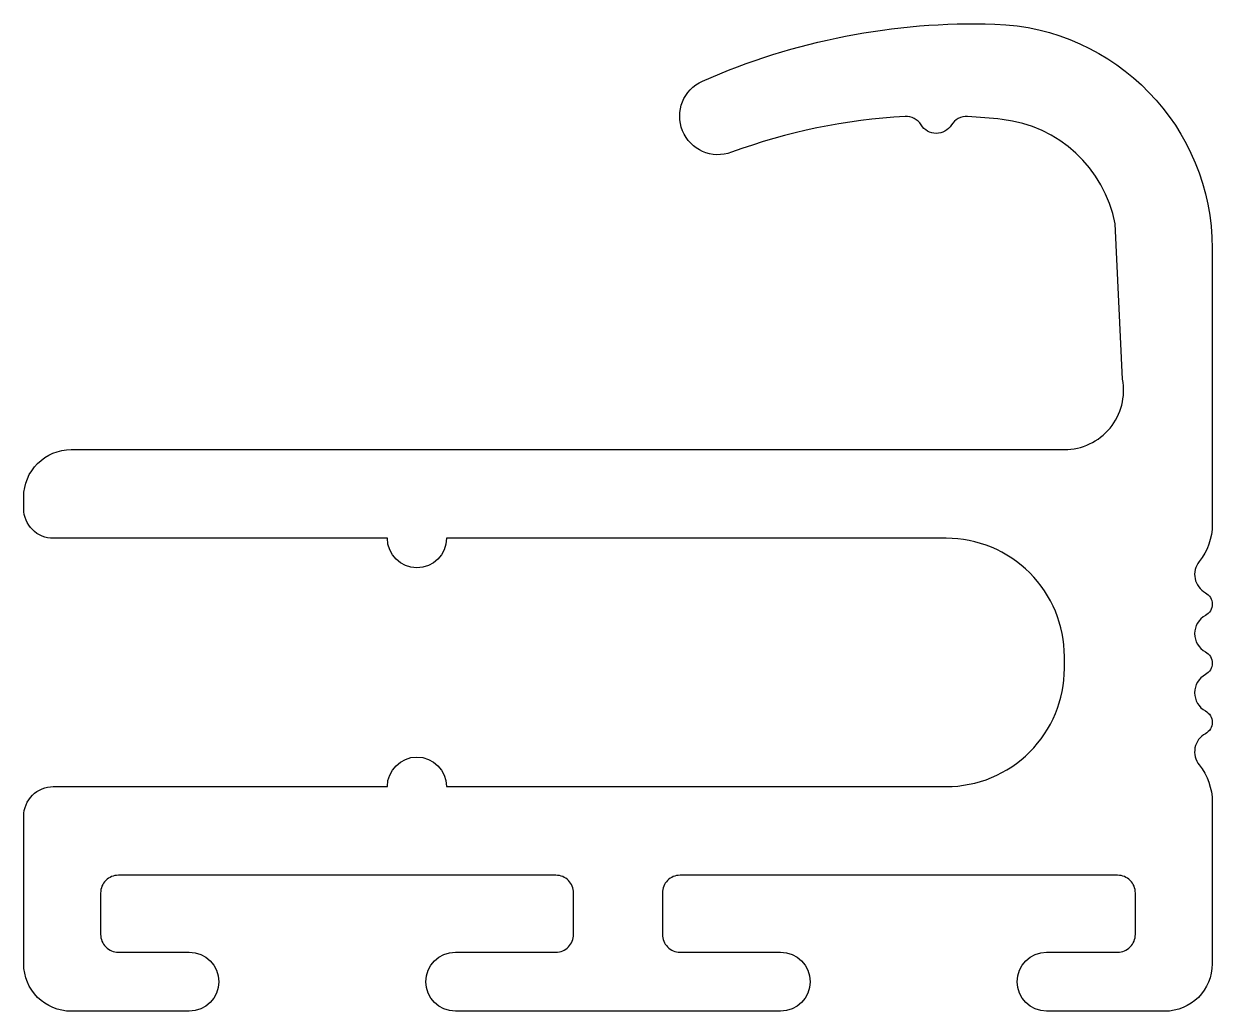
# Model space of a CAD drawing. Extents: x 599.8 to 619.9, y 289.1 to 305.8.
import ezdxf

# ---------------------------------------------------------------- set-up
doc = ezdxf.new("R2010")
doc.units = 0
doc.header["$LTSCALE"] = 15
doc.layers.get('0').update_dxf_attribs({"linetype": 'CONTINUOUS'})

msp = doc.modelspace()

# ---------------------------------------------------------------- linework, layer by layer
msp.add_lwpolyline([(619.911, 289.864, -0.414214), (619.111, 289.064), (617.111, 289.064, -1), (617.111, 290.064), (618.311, 290.064, 0.414214), (618.611, 290.364), (618.611, 291.064, 0.414214), (618.311, 291.364), (610.911, 291.364, 0.414214), (610.611, 291.064), (610.611, 290.364, 0.414214), (610.911, 290.064), (612.611, 290.064, -1), (612.611, 289.064), (607.111, 289.064, -1), (607.111, 290.064), (608.811, 290.064, 0.414214), (609.111, 290.364), (609.111, 291.064, 0.414214), (608.811, 291.364), (601.411, 291.364, 0.414214), (601.111, 291.064), (601.111, 290.364, 0.414214), (601.411, 290.064), (602.611, 290.064, -1), (602.611, 289.064), (600.611, 289.064, -0.414214), (599.811, 289.864), (599.811, 292.364, -0.414214), (600.311, 292.864), (605.961, 292.864, -1), (606.961, 292.864), (615.411, 292.864, 0.414214), (617.411, 294.864), (617.411, 295.064, 0.414214), (615.411, 297.064), (606.961, 297.064, -1), (605.961, 297.064), (600.311, 297.064, -0.414214), (599.811, 297.564), (599.811, 297.764, -0.414214), (600.611, 298.564), (617.411, 298.564, 0.471531), (618.393, 299.755), (618.271, 302.383, 0.327979), (616.356, 304.15, 0.014669), (615.771, 304.198, 0.275085), (615.5, 304.056, -0.560026), (614.988, 304.056, 0.275085), (614.716, 304.198, 0.07538), (611.78, 303.593, -0.968612), (611.291, 304.797, -0.112789), (616.232, 305.762, -0.404939), (619.911, 301.964), (619.911, 297.297, -0.171068), (619.69, 296.67, 0.468844), (619.797, 296.143, -0.596675), (619.797, 295.759, 0.596675), (619.797, 295.143, -0.596675), (619.797, 294.759, 0.596675), (619.797, 294.143, -0.596675), (619.797, 293.759, 0.468844), (619.69, 293.231, -0.171068), (619.911, 292.604)], format="xyb", close=True)

doc.saveas('drawing.dxf')
